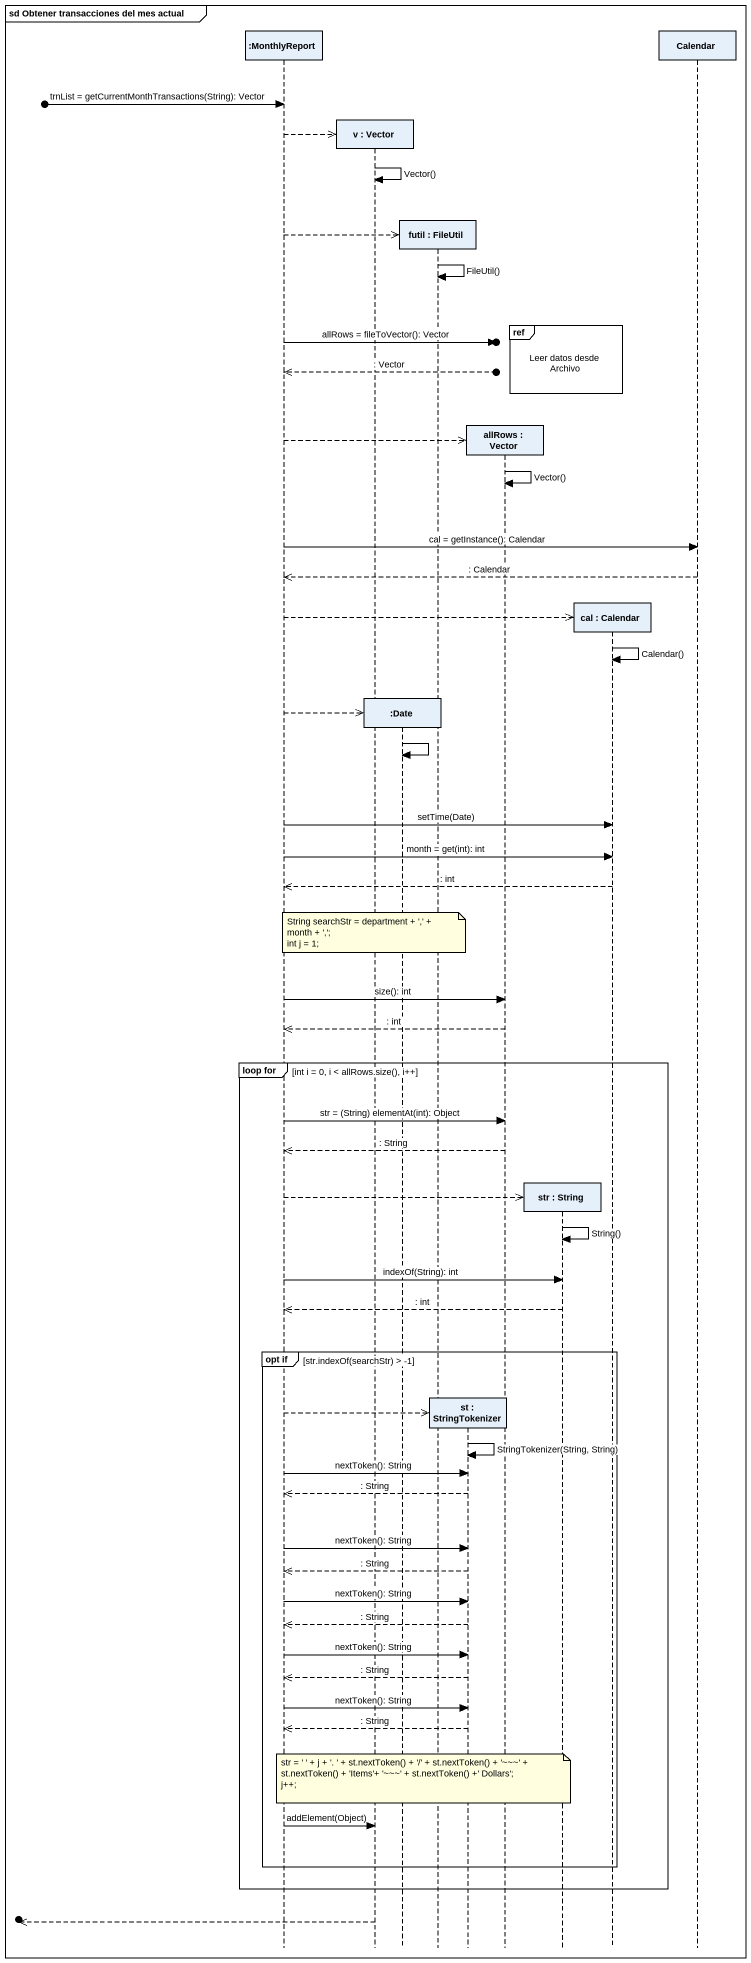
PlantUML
@startuml
mainframe sd Obtener transacciones del mes actual
hide footbox
participant ":MonthlyReport" as MonthlyReport
participant "v : Vector" as v
participant ":Date" as Date
participant "futil : FileUtil" as futil
participant "st : StringTokenizer" as st
participant "allRows : Vector" as allRows
participant "str : String" as str
participant "cal : Calendar" as cal
participant Calendar

[o-> MonthlyReport : trnList = getCurrentMonthTransactions(String): Vector
MonthlyReport -->> v **
v -> v : Vector()
MonthlyReport -->> futil **
futil -> futil : FileUtil()
ref over str, cal : Leer datos desde Archivo
MonthlyReport ->o] : allRows = fileToVector(): Vector
MonthlyReport <<--o] : : Vector
MonthlyReport -->> allRows **
allRows -> allRows : Vector()
MonthlyReport -> Calendar : cal = getInstance(): Calendar
Calendar -->> MonthlyReport : : Calendar
MonthlyReport -->> cal **
cal -> cal : Calendar()
MonthlyReport -->> Date **
Date -> Date
MonthlyReport -> cal : setTime(Date)
MonthlyReport -> cal : month = get(int): int
cal -->> MonthlyReport : : int
note over v
  String searchStr = department + ',' + month + ',';
  int j = 1;
end note
MonthlyReport -> allRows : size(): int
allRows -->> MonthlyReport : : int
group loop for [int i = 0, i < allRows.size(), i++]
  MonthlyReport -> allRows : str = (String) elementAt(int): Object
  allRows -->> MonthlyReport : : String
  MonthlyReport -->> str **
  str -> str : String()
  MonthlyReport -> str : indexOf(String): int
  str -->> MonthlyReport : : int
  group opt if [str.indexOf(searchStr) > -1]
    MonthlyReport -->> st **
    st -> st : StringTokenizer(String, String)
    MonthlyReport -> st : nextToken(): String
    st -->> MonthlyReport : : String
    MonthlyReport -> st : nextToken(): String
    st -->> MonthlyReport : : String
    MonthlyReport -> st : nextToken(): String
    st -->> MonthlyReport : : String
    MonthlyReport -> st : nextToken(): String
    st -->> MonthlyReport : : String
    MonthlyReport -> st : nextToken(): String
    st -->> MonthlyReport : : String
    note over futil
      str = ' ' + j + '. ' + st.nextToken() + '/' + st.nextToken() + '~~~~' + st.nextToken() + 'Items'+ '~~~~' + st.nextToken() +' Dollars';
      j++;
    end note
    MonthlyReport -> v : addElement(Object)
  end
end
[o<<-- v
@enduml
